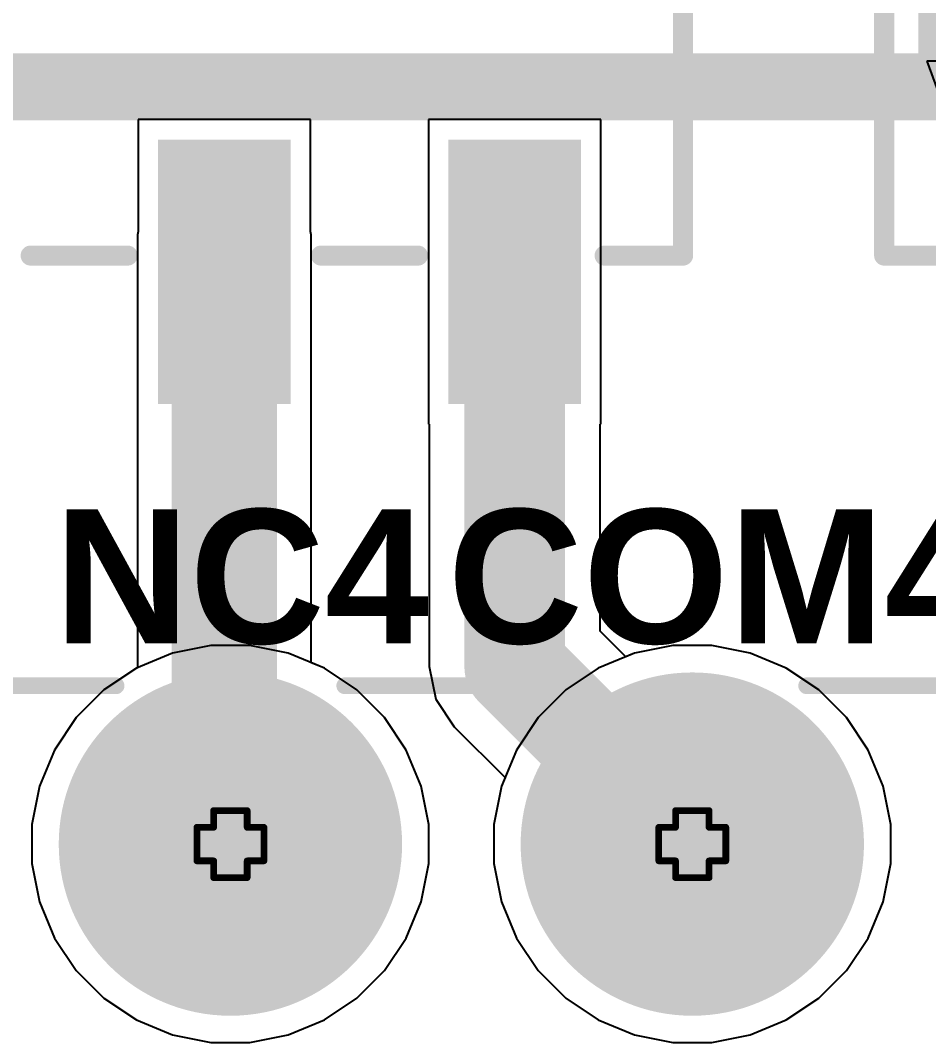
# Model space of a CAD drawing. Header units: inches. Extents: x 0 to 5271, y 0 to 5417.
# Drawn here: x 13.67 to 20.56, y 6.55 to 14.29 of the extents above; entities that cross this region are included whole.
import ezdxf

# ---------------------------------------------------------------- set-up
doc = ezdxf.new("R2010")
doc.units = ezdxf.units.IN
for name, color, linetype in [('Bottom Layer', 5, 'Continuous'), ('Bottom Solder', 6, 'Continuous'), ('Drill Drawing', 1, 'Continuous'), ('L2_GND1', 16, 'Continuous'), ('L3_SIG1', 76, 'Continuous'), ('L4_PWR', 90, 'Continuous'), ('L5_GND2', 156, 'Continuous'), ('L6_SIG2', 130, 'Continuous'), ('L7_GND3', 216, 'Continuous'), ('Multi-Layer', 9, 'Continuous'), ('Pad Holes', 156, 'Continuous'), ('Top Layer', 1, 'Continuous'), ('Top Overlay', 2, 'Continuous'), ('Top Paste', 8, 'Continuous'), ('Top Solder', 216, 'Continuous')]:
    doc.layers.add(name, color=color, linetype=linetype)
doc.styles.add('Arial_Bold', font='', dxfattribs={"height": 0.2})
doc.styles.get('Arial_Bold').set_extended_font_data('Arial', bold=True)

# ---------------------------------------------------------------- blocks, each defined once
blk = doc.blocks.new('G6K_2F_Y_TR_DC5_516')
at = {"layer": 'Top Layer'}
for points in [[(-4.4, -1.2), (-2.6, -1.2), (-2.6, -2), (-4.4, -2)], [(-4.4, -3.4), (-2.6, -3.4), (-2.6, -4.2), (-4.4, -4.2)]]:
    blk.add_hatch(color=1, dxfattribs=at).paths.add_polyline_path(points)
at = {"layer": 'Top Paste'}
for points in [[(-4.4, -1.2), (-2.6, -1.2), (-2.6, -2), (-4.4, -2)], [(-4.4, -3.4), (-2.6, -3.4), (-2.6, -4.2), (-4.4, -4.2)]]:
    blk.add_hatch(color=8, dxfattribs=at).paths.add_polyline_path(points)
at = {"layer": 'Top Solder'}
for points in [[(-4.5016, -1.0984), (-2.4984, -1.0984), (-2.4984, -2.1016), (-4.5016, -2.1016)], [(-4.5016, -3.2984), (-2.4984, -3.2984), (-2.4984, -4.3016), (-4.5016, -4.3016)]]:
    blk.add_hatch(color=216, dxfattribs=at).paths.add_polyline_path(points)
at = {"layer": 'Top Overlay'}
for points in [[(-3.377, -0.1328, 0.1524, 0.1524, 0), (-3.377, -0.8673, 0.1524, 0.1524, 0)], [(-3.377, -2.3328, 0.1524, 0.1524, 0), (-3.377, -3.0673, 0.1524, 0.1524, 0)], [(-3.377, -4.4819, 0.1524, 0.1524, 0), (-3.377, -5.0762, 0.1524, 0.1524, 0)], [(-3.377, -5.0762, 0.1524, 0.1524, 0), (3.377, -5.0762, 0.1524, 0.1524, 0)]]:
    blk.add_lwpolyline(points, format="xyseb", dxfattribs=at)
for points in [[(-3.4151, -0.1328, 0.0762, 0.0762, 1), (-3.3389, -0.1328, 0.0762, 0.0762, 1)], [(-3.4151, -0.8673, 0.0762, 0.0762, 1), (-3.3389, -0.8673, 0.0762, 0.0762, 1)], [(-3.4151, -2.3328, 0.0762, 0.0762, 1), (-3.3389, -2.3328, 0.0762, 0.0762, 1)], [(-3.4151, -3.0673, 0.0762, 0.0762, 1), (-3.3389, -3.0673, 0.0762, 0.0762, 1)], [(-3.4151, -4.4819, 0.0762, 0.0762, 1), (-3.3389, -4.4819, 0.0762, 0.0762, 1)], [(-3.4151, -5.0762, 0.0762, 0.0762, 1), (-3.3389, -5.0762, 0.0762, 0.0762, 1)], [(-3.4151, -5.0762, 0.0762, 0.0762, 1), (-3.3389, -5.0762, 0.0762, 0.0762, 1)]]:
    blk.add_lwpolyline(points, format="xyseb", close=True, dxfattribs=at)
blk = doc.blocks.new('G6K_2F_Y_TR_DC5_517')
at = {"layer": 'Top Overlay'}
blk.add_hatch(color=2, dxfattribs=at).paths.add_polyline_path([(-1.905, 4.085), (-0.5803, 4.085), (-0.5803, 4.7532), (-1.905, 4.7532)])
for p, q in [((-1.905, 4.7537), (-2.1245, 4.6714)), ((-1.905, 4.0855), (-1.905, 4.7537))]:
    blk.add_line(p, q, dxfattribs=at)
for points in [[(-3.377, 5.0762, 0.1524, 0.1524, 0), (3.377, 5.0762, 0.1524, 0.1524, 0)], [(-3.377, 5.0762, 0.1524, 0.1524, 0), (-3.377, 4.4819, 0.1524, 0.1524, 0)], [(-1.905, 4.0855, 0.127, 0.127, -1), (-1.905, 4.7537, 0.127, 0.127, 0)], [(-1.905, 4.7537, 0.127, 0.127, 0), (-0.5803, 4.7537, 0.127, 0.127, 0)]]:
    blk.add_lwpolyline(points, format="xyseb", dxfattribs=at)
for points in [[(-3.4151, 5.0762, 0.0762, 0.0762, 1), (-3.3389, 5.0762, 0.0762, 0.0762, 1)], [(-3.4151, 5.0762, 0.0762, 0.0762, 1), (-3.3389, 5.0762, 0.0762, 0.0762, 1)], [(-1.9368, 4.7537, 0.0635, 0.0635, 1), (-1.8733, 4.7537, 0.0635, 0.0635, 1)], [(-1.9367, 4.7537, 0.0635, 0.0635, 1), (-1.8733, 4.7537, 0.0635, 0.0635, 1)]]:
    blk.add_lwpolyline(points, format="xyseb", close=True, dxfattribs=at)
blk = doc.blocks.new('DB2ERC_3_5_3P_GN_524')
at = {"layer": 'Bottom Layer'}
h = blk.add_hatch(color=5, dxfattribs=at)
edge = h.paths.add_edge_path()
edge.add_arc((0, 0), 1.25, 0, 360)
h = blk.add_hatch(color=5, dxfattribs=at)
edge = h.paths.add_edge_path()
edge.add_arc((3.5, 0), 1.25, 0, 360)
at = {"layer": 'Bottom Solder'}
h = blk.add_hatch(color=6, dxfattribs=at)
edge = h.paths.add_edge_path()
edge.add_arc((0, 0), 1.3008, 0, 360)
h = blk.add_hatch(color=6, dxfattribs=at)
edge = h.paths.add_edge_path()
edge.add_arc((3.5, 0), 1.3008, 0, 360)
at = {"layer": 'L2_GND1'}
h = blk.add_hatch(color=16, dxfattribs=at)
edge = h.paths.add_edge_path()
edge.add_arc((0, 0), 1.25, 0, 360)
h = blk.add_hatch(color=16, dxfattribs=at)
edge = h.paths.add_edge_path()
edge.add_arc((3.5, 0), 1.25, 0, 360)
at = {"layer": 'L3_SIG1'}
h = blk.add_hatch(color=76, dxfattribs=at)
edge = h.paths.add_edge_path()
edge.add_arc((0, 0), 1.25, 0, 360)
h = blk.add_hatch(color=76, dxfattribs=at)
edge = h.paths.add_edge_path()
edge.add_arc((3.5, 0), 1.25, 0, 360)
at = {"layer": 'L4_PWR'}
h = blk.add_hatch(color=90, dxfattribs=at)
edge = h.paths.add_edge_path()
edge.add_arc((0, 0), 1.25, 0, 360)
h = blk.add_hatch(color=90, dxfattribs=at)
edge = h.paths.add_edge_path()
edge.add_arc((3.5, 0), 1.25, 0, 360)
at = {"layer": 'L5_GND2'}
h = blk.add_hatch(color=156, dxfattribs=at)
edge = h.paths.add_edge_path()
edge.add_arc((0, 0), 1.25, 0, 360)
h = blk.add_hatch(color=156, dxfattribs=at)
edge = h.paths.add_edge_path()
edge.add_arc((3.5, 0), 1.25, 0, 360)
at = {"layer": 'L6_SIG2'}
h = blk.add_hatch(color=130, dxfattribs=at)
edge = h.paths.add_edge_path()
edge.add_arc((0, 0), 1.25, 0, 360)
h = blk.add_hatch(color=130, dxfattribs=at)
edge = h.paths.add_edge_path()
edge.add_arc((3.5, 0), 1.25, 0, 360)
at = {"layer": 'L7_GND3'}
h = blk.add_hatch(color=216, dxfattribs=at)
edge = h.paths.add_edge_path()
edge.add_arc((0, 0), 1.25, 0, 360)
h = blk.add_hatch(color=216, dxfattribs=at)
edge = h.paths.add_edge_path()
edge.add_arc((3.5, 0), 1.25, 0, 360)
at = {"layer": 'Multi-Layer'}
h = blk.add_hatch(color=9, dxfattribs=at)
edge = h.paths.add_edge_path()
edge.add_arc((0, 0), 1.25, 0, 360)
h = blk.add_hatch(color=9, dxfattribs=at)
edge = h.paths.add_edge_path()
edge.add_arc((3.5, 0), 1.25, 0, 360)
at = {"layer": 'Pad Holes'}
h = blk.add_hatch(color=7, dxfattribs=at)
edge = h.paths.add_edge_path()
edge.add_arc((0, 0), 0.8, 0, 360)
h = blk.add_hatch(color=7, dxfattribs=at)
edge = h.paths.add_edge_path()
edge.add_arc((3.5, 0), 0.8, 0, 360)
at = {"layer": 'Top Layer'}
h = blk.add_hatch(color=1, dxfattribs=at)
edge = h.paths.add_edge_path()
edge.add_arc((0, 0), 1.25, 0, 360)
h = blk.add_hatch(color=1, dxfattribs=at)
edge = h.paths.add_edge_path()
edge.add_arc((3.5, 0), 1.25, 0, 360)
at = {"layer": 'Top Solder'}
h = blk.add_hatch(color=216, dxfattribs=at)
edge = h.paths.add_edge_path()
edge.add_arc((0, 0), 1.3008, 0, 360)
h = blk.add_hatch(color=216, dxfattribs=at)
edge = h.paths.add_edge_path()
edge.add_arc((3.5, 0), 1.3008, 0, 360)
at = {"layer": 'Top Overlay'}
for points in [[(-2.6336, 1.2, 0.127, 0.127, 0), (-0.8664, 1.2, 0.127, 0.127, 0)], [(0.8664, 1.2, 0.127, 0.127, 0), (2.6336, 1.2, 0.127, 0.127, 0)], [(4.3664, 1.2, 0.127, 0.127, 0), (5.7, 1.2, 0.127, 0.127, 0)]]:
    blk.add_lwpolyline(points, format="xyseb", dxfattribs=at)
for points in [[(-0.8981, 1.2, 0.0635, 0.0635, 1), (-0.8346, 1.2, 0.0635, 0.0635, 1)], [(0.8347, 1.2, 0.0635, 0.0635, 1), (0.8982, 1.2, 0.0635, 0.0635, 1)], [(2.6019, 1.2, 0.0635, 0.0635, 1), (2.6654, 1.2, 0.0635, 0.0635, 1)], [(4.3347, 1.2, 0.0635, 0.0635, 1), (4.3982, 1.2, 0.0635, 0.0635, 1)]]:
    blk.add_lwpolyline(points, format="xyseb", close=True, dxfattribs=at)

msp = doc.modelspace()

# ---------------------------------------------------------------- hatches: boundary and pattern name
at = {"layer": 'Top Layer'}
msp.add_hatch(color=1, dxfattribs=at).paths.add_polyline_path([(14.8192, 8.0518), (15.6192, 8.0518), (15.6192, 12.6681), (14.8192, 12.6681)])

# ---------------------------------------------------------------- linework, layer by layer
at = {"layer": 'Bottom Layer'}
for p, q in [((15.1173, 9.5558), (14.8267, 9.498)), ((15.4135, 9.5558), (15.1173, 9.5558)), ((15.7041, 9.498), (15.4135, 9.5558)), ((18.6173, 9.5558), (18.3267, 9.498)), ((18.9135, 9.5558), (18.6173, 9.5558)), ((19.2041, 9.498), (18.9135, 9.5558)), ((14.8267, 9.498), (14.553, 9.3846)), ((15.9778, 9.3846), (15.7041, 9.498)), ((18.3267, 9.498), (18.053, 9.3846)), ((19.4778, 9.3846), (19.2041, 9.498)), ((14.553, 9.3846), (14.3067, 9.22)), ((16.2241, 9.22), (15.9778, 9.3846)), ((18.053, 9.3846), (17.8067, 9.22)), ((19.7242, 9.22), (19.4778, 9.3846)), ((14.3067, 9.22), (14.0972, 9.0105)), ((16.4336, 9.0105), (16.2241, 9.22)), ((17.8067, 9.22), (17.5972, 9.0105)), ((19.9336, 9.0105), (19.7242, 9.22)), ((14.0972, 9.0105), (13.9326, 8.7642)), ((16.5982, 8.7642), (16.4336, 9.0105)), ((17.5972, 9.0105), (17.4326, 8.7642)), ((20.0982, 8.7642), (19.9336, 9.0105)), ((13.9326, 8.7642), (13.8192, 8.4905)), ((16.7116, 8.4905), (16.5982, 8.7642)), ((17.4326, 8.7642), (17.3192, 8.4905)), ((20.2116, 8.4905), (20.0982, 8.7642)), ((13.8192, 8.4905), (13.7614, 8.1999)), ((16.7694, 8.1999), (16.7116, 8.4905)), ((17.3192, 8.4905), (17.2614, 8.1999)), ((20.2694, 8.1999), (20.2116, 8.4905)), ((13.7614, 8.1999), (13.7614, 7.9037)), ((16.7694, 7.9037), (16.7694, 8.1999)), ((17.2614, 8.1999), (17.2614, 7.9037)), ((20.2694, 7.9037), (20.2694, 8.1999)), ((13.7614, 7.9037), (13.8192, 7.6131)), ((16.7116, 7.6131), (16.7694, 7.9037)), ((17.2614, 7.9037), (17.3192, 7.6131)), ((20.2116, 7.6131), (20.2694, 7.9037)), ((13.8192, 7.6131), (13.9326, 7.3394)), ((16.5982, 7.3394), (16.7116, 7.6131)), ((17.3192, 7.6131), (17.4326, 7.3394)), ((20.0982, 7.3394), (20.2116, 7.6131)), ((13.9326, 7.3394), (14.0972, 7.0931)), ((16.4336, 7.0931), (16.5982, 7.3394)), ((17.4326, 7.3394), (17.5972, 7.0931)), ((19.9336, 7.0931), (20.0982, 7.3394)), ((14.0972, 7.0931), (14.3067, 6.8836)), ((16.2241, 6.8836), (16.4336, 7.0931)), ((17.5972, 7.0931), (17.8067, 6.8836)), ((19.7242, 6.8836), (19.9336, 7.0931)), ((14.3067, 6.8836), (14.553, 6.719)), ((15.9778, 6.719), (16.2241, 6.8836)), ((17.8067, 6.8836), (18.053, 6.719)), ((19.4778, 6.719), (19.7242, 6.8836)), ((14.553, 6.719), (14.8267, 6.6056)), ((15.7041, 6.6056), (15.9778, 6.719)), ((18.053, 6.719), (18.3267, 6.6056)), ((19.2041, 6.6056), (19.4778, 6.719)), ((14.8267, 6.6056), (15.1173, 6.5478)), ((15.4135, 6.5478), (15.7041, 6.6056)), ((18.3267, 6.6056), (18.6173, 6.5478)), ((18.9135, 6.5478), (19.2041, 6.6056)), ((15.1173, 6.5478), (15.4135, 6.5478)), ((18.6173, 6.5478), (18.9135, 6.5478))]:
    msp.add_line(p, q, dxfattribs=at)
at = {"layer": 'Drill Drawing'}
for points in [[(15.1384, 8.1788, 0.0508, 0.0508, 0), (15.1384, 8.3058, 0.0508, 0.0508, 0)], [(15.1384, 8.3058, 0.0508, 0.0508, 0), (15.3924, 8.3058, 0.0508, 0.0508, 0)], [(15.3924, 8.1788, 0.0508, 0.0508, 0), (15.3924, 8.3058, 0.0508, 0.0508, 0)], [(18.6384, 8.1788, 0.0508, 0.0508, 0), (18.6384, 8.3058, 0.0508, 0.0508, 0)], [(18.6384, 8.3058, 0.0508, 0.0508, 0), (18.8924, 8.3058, 0.0508, 0.0508, 0)], [(18.8924, 8.1788, 0.0508, 0.0508, 0), (18.8924, 8.3058, 0.0508, 0.0508, 0)], [(15.0114, 7.9248, 0.0508, 0.0508, 0), (15.0114, 8.1788, 0.0508, 0.0508, 0)], [(15.0114, 8.1788, 0.0508, 0.0508, 0), (15.1384, 8.1788, 0.0508, 0.0508, 0)], [(15.3924, 8.1788, 0.0508, 0.0508, 0), (15.5194, 8.1788, 0.0508, 0.0508, 0)], [(15.5194, 7.9248, 0.0508, 0.0508, 0), (15.5194, 8.1788, 0.0508, 0.0508, 0)], [(18.5114, 7.9248, 0.0508, 0.0508, 0), (18.5114, 8.1788, 0.0508, 0.0508, 0)], [(18.5114, 8.1788, 0.0508, 0.0508, 0), (18.6384, 8.1788, 0.0508, 0.0508, 0)], [(18.8924, 8.1788, 0.0508, 0.0508, 0), (19.0194, 8.1788, 0.0508, 0.0508, 0)], [(19.0194, 7.9248, 0.0508, 0.0508, 0), (19.0194, 8.1788, 0.0508, 0.0508, 0)], [(15.0114, 7.9248, 0.0508, 0.0508, 0), (15.1384, 7.9248, 0.0508, 0.0508, 0)], [(15.1384, 7.7978, 0.0508, 0.0508, 0), (15.1384, 7.9248, 0.0508, 0.0508, 0)], [(15.3924, 7.9248, 0.0508, 0.0508, 0), (15.5194, 7.9248, 0.0508, 0.0508, 0)], [(15.3924, 7.7978, 0.0508, 0.0508, 0), (15.3924, 7.9248, 0.0508, 0.0508, 0)], [(18.5114, 7.9248, 0.0508, 0.0508, 0), (18.6384, 7.9248, 0.0508, 0.0508, 0)], [(18.6384, 7.7978, 0.0508, 0.0508, 0), (18.6384, 7.9248, 0.0508, 0.0508, 0)], [(18.8924, 7.9248, 0.0508, 0.0508, 0), (19.0194, 7.9248, 0.0508, 0.0508, 0)], [(18.8924, 7.7978, 0.0508, 0.0508, 0), (18.8924, 7.9248, 0.0508, 0.0508, 0)], [(15.1384, 7.7978, 0.0508, 0.0508, 0), (15.3924, 7.7978, 0.0508, 0.0508, 0)], [(18.6384, 7.7978, 0.0508, 0.0508, 0), (18.8924, 7.7978, 0.0508, 0.0508, 0)]]:
    msp.add_lwpolyline(points, format="xyseb", dxfattribs=at)
for points in [[(15.1257, 8.3058, 0.0254, 0.0254, 1), (15.1511, 8.3058, 0.0254, 0.0254, 1)], [(15.1257, 8.3058, 0.0254, 0.0254, 1), (15.1511, 8.3058, 0.0254, 0.0254, 1)], [(15.3797, 8.3058, 0.0254, 0.0254, 1), (15.4051, 8.3058, 0.0254, 0.0254, 1)], [(15.3797, 8.3058, 0.0254, 0.0254, 1), (15.4051, 8.3058, 0.0254, 0.0254, 1)], [(18.6257, 8.3058, 0.0254, 0.0254, 1), (18.6511, 8.3058, 0.0254, 0.0254, 1)], [(18.6257, 8.3058, 0.0254, 0.0254, 1), (18.6511, 8.3058, 0.0254, 0.0254, 1)], [(18.8797, 8.3058, 0.0254, 0.0254, 1), (18.9051, 8.3058, 0.0254, 0.0254, 1)], [(18.8797, 8.3058, 0.0254, 0.0254, 1), (18.9051, 8.3058, 0.0254, 0.0254, 1)], [(14.9987, 8.1788, 0.0254, 0.0254, 1), (15.0241, 8.1788, 0.0254, 0.0254, 1)], [(14.9987, 8.1788, 0.0254, 0.0254, 1), (15.0241, 8.1788, 0.0254, 0.0254, 1)], [(15.1257, 8.1788, 0.0254, 0.0254, 1), (15.1511, 8.1788, 0.0254, 0.0254, 1)], [(15.1257, 8.1788, 0.0254, 0.0254, 1), (15.1511, 8.1788, 0.0254, 0.0254, 1)], [(15.3797, 8.1788, 0.0254, 0.0254, 1), (15.4051, 8.1788, 0.0254, 0.0254, 1)], [(15.3797, 8.1788, 0.0254, 0.0254, 1), (15.4051, 8.1788, 0.0254, 0.0254, 1)], [(15.5067, 8.1788, 0.0254, 0.0254, 1), (15.5321, 8.1788, 0.0254, 0.0254, 1)], [(15.5067, 8.1788, 0.0254, 0.0254, 1), (15.5321, 8.1788, 0.0254, 0.0254, 1)], [(18.4987, 8.1788, 0.0254, 0.0254, 1), (18.5241, 8.1788, 0.0254, 0.0254, 1)], [(18.4987, 8.1788, 0.0254, 0.0254, 1), (18.5241, 8.1788, 0.0254, 0.0254, 1)], [(18.6257, 8.1788, 0.0254, 0.0254, 1), (18.6511, 8.1788, 0.0254, 0.0254, 1)], [(18.6257, 8.1788, 0.0254, 0.0254, 1), (18.6511, 8.1788, 0.0254, 0.0254, 1)], [(18.8797, 8.1788, 0.0254, 0.0254, 1), (18.9051, 8.1788, 0.0254, 0.0254, 1)], [(18.8797, 8.1788, 0.0254, 0.0254, 1), (18.9051, 8.1788, 0.0254, 0.0254, 1)], [(19.0067, 8.1788, 0.0254, 0.0254, 1), (19.0321, 8.1788, 0.0254, 0.0254, 1)], [(19.0067, 8.1788, 0.0254, 0.0254, 1), (19.0321, 8.1788, 0.0254, 0.0254, 1)], [(14.9987, 7.9248, 0.0254, 0.0254, 1), (15.0241, 7.9248, 0.0254, 0.0254, 1)], [(14.9987, 7.9248, 0.0254, 0.0254, 1), (15.0241, 7.9248, 0.0254, 0.0254, 1)], [(15.1257, 7.9248, 0.0254, 0.0254, 1), (15.1511, 7.9248, 0.0254, 0.0254, 1)], [(15.1257, 7.9248, 0.0254, 0.0254, 1), (15.1511, 7.9248, 0.0254, 0.0254, 1)], [(15.3797, 7.9248, 0.0254, 0.0254, 1), (15.4051, 7.9248, 0.0254, 0.0254, 1)], [(15.3797, 7.9248, 0.0254, 0.0254, 1), (15.4051, 7.9248, 0.0254, 0.0254, 1)], [(15.5067, 7.9248, 0.0254, 0.0254, 1), (15.5321, 7.9248, 0.0254, 0.0254, 1)], [(15.5067, 7.9248, 0.0254, 0.0254, 1), (15.5321, 7.9248, 0.0254, 0.0254, 1)], [(18.4987, 7.9248, 0.0254, 0.0254, 1), (18.5241, 7.9248, 0.0254, 0.0254, 1)], [(18.4987, 7.9248, 0.0254, 0.0254, 1), (18.5241, 7.9248, 0.0254, 0.0254, 1)], [(18.6257, 7.9248, 0.0254, 0.0254, 1), (18.6511, 7.9248, 0.0254, 0.0254, 1)], [(18.6257, 7.9248, 0.0254, 0.0254, 1), (18.6511, 7.9248, 0.0254, 0.0254, 1)], [(18.8797, 7.9248, 0.0254, 0.0254, 1), (18.9051, 7.9248, 0.0254, 0.0254, 1)], [(18.8797, 7.9248, 0.0254, 0.0254, 1), (18.9051, 7.9248, 0.0254, 0.0254, 1)], [(19.0067, 7.9248, 0.0254, 0.0254, 1), (19.0321, 7.9248, 0.0254, 0.0254, 1)], [(19.0067, 7.9248, 0.0254, 0.0254, 1), (19.0321, 7.9248, 0.0254, 0.0254, 1)], [(15.1257, 7.7978, 0.0254, 0.0254, 1), (15.1511, 7.7978, 0.0254, 0.0254, 1)], [(15.1257, 7.7978, 0.0254, 0.0254, 1), (15.1511, 7.7978, 0.0254, 0.0254, 1)], [(15.3797, 7.7978, 0.0254, 0.0254, 1), (15.4051, 7.7978, 0.0254, 0.0254, 1)], [(15.3797, 7.7978, 0.0254, 0.0254, 1), (15.4051, 7.7978, 0.0254, 0.0254, 1)], [(18.6257, 7.7978, 0.0254, 0.0254, 1), (18.6511, 7.7978, 0.0254, 0.0254, 1)], [(18.6257, 7.7978, 0.0254, 0.0254, 1), (18.6511, 7.7978, 0.0254, 0.0254, 1)], [(18.8797, 7.7978, 0.0254, 0.0254, 1), (18.9051, 7.7978, 0.0254, 0.0254, 1)], [(18.8797, 7.7978, 0.0254, 0.0254, 1), (18.9051, 7.7978, 0.0254, 0.0254, 1)]]:
    msp.add_lwpolyline(points, format="xyseb", close=True, dxfattribs=at)
at = {"layer": 'L2_GND1'}
for p, q in [((15.1173, 9.5558), (14.8267, 9.498)), ((15.4135, 9.5558), (15.1173, 9.5558)), ((15.7041, 9.498), (15.4135, 9.5558)), ((18.6173, 9.5558), (18.3267, 9.498)), ((18.9135, 9.5558), (18.6173, 9.5558)), ((19.2041, 9.498), (18.9135, 9.5558)), ((14.8267, 9.498), (14.553, 9.3846)), ((15.9778, 9.3846), (15.7041, 9.498)), ((18.3267, 9.498), (18.053, 9.3846)), ((19.4778, 9.3846), (19.2041, 9.498)), ((14.553, 9.3846), (14.3067, 9.22)), ((16.2241, 9.22), (15.9778, 9.3846)), ((18.053, 9.3846), (17.8067, 9.22)), ((19.7242, 9.22), (19.4778, 9.3846)), ((14.3067, 9.22), (14.0972, 9.0105)), ((16.4336, 9.0105), (16.2241, 9.22)), ((17.8067, 9.22), (17.5972, 9.0105)), ((19.9336, 9.0105), (19.7242, 9.22)), ((14.0972, 9.0105), (13.9326, 8.7642)), ((16.5982, 8.7642), (16.4336, 9.0105)), ((17.5972, 9.0105), (17.4326, 8.7642)), ((20.0982, 8.7642), (19.9336, 9.0105)), ((13.9326, 8.7642), (13.8192, 8.4905)), ((16.7116, 8.4905), (16.5982, 8.7642)), ((17.4326, 8.7642), (17.3192, 8.4905)), ((20.2116, 8.4905), (20.0982, 8.7642)), ((13.8192, 8.4905), (13.7614, 8.1999)), ((16.7694, 8.1999), (16.7116, 8.4905)), ((17.3192, 8.4905), (17.2614, 8.1999)), ((20.2694, 8.1999), (20.2116, 8.4905)), ((13.7614, 8.1999), (13.7614, 7.9037)), ((16.7694, 7.9037), (16.7694, 8.1999)), ((17.2614, 8.1999), (17.2614, 7.9037)), ((20.2694, 7.9037), (20.2694, 8.1999)), ((13.7614, 7.9037), (13.8192, 7.6131)), ((16.7116, 7.6131), (16.7694, 7.9037)), ((17.2614, 7.9037), (17.3192, 7.6131)), ((20.2116, 7.6131), (20.2694, 7.9037)), ((13.8192, 7.6131), (13.9326, 7.3394)), ((16.5982, 7.3394), (16.7116, 7.6131)), ((17.3192, 7.6131), (17.4326, 7.3394)), ((20.0982, 7.3394), (20.2116, 7.6131)), ((13.9326, 7.3394), (14.0972, 7.0931)), ((16.4336, 7.0931), (16.5982, 7.3394)), ((17.4326, 7.3394), (17.5972, 7.0931)), ((19.9336, 7.0931), (20.0982, 7.3394)), ((14.0972, 7.0931), (14.3067, 6.8836)), ((16.2241, 6.8836), (16.4336, 7.0931)), ((17.5972, 7.0931), (17.8067, 6.8836)), ((19.7242, 6.8836), (19.9336, 7.0931)), ((14.3067, 6.8836), (14.553, 6.719)), ((15.9778, 6.719), (16.2241, 6.8836)), ((17.8067, 6.8836), (18.053, 6.719)), ((19.4778, 6.719), (19.7242, 6.8836)), ((14.553, 6.719), (14.8267, 6.6056)), ((15.7041, 6.6056), (15.9778, 6.719)), ((18.053, 6.719), (18.3267, 6.6056)), ((19.2041, 6.6056), (19.4778, 6.719)), ((14.8267, 6.6056), (15.1173, 6.5478)), ((15.4135, 6.5478), (15.7041, 6.6056)), ((18.3267, 6.6056), (18.6173, 6.5478)), ((18.9135, 6.5478), (19.2041, 6.6056)), ((15.1173, 6.5478), (15.4135, 6.5478)), ((18.6173, 6.5478), (18.9135, 6.5478))]:
    msp.add_line(p, q, dxfattribs=at)
at = {"layer": 'L3_SIG1'}
for p, q in [((15.1173, 9.5558), (14.8267, 9.498)), ((15.4135, 9.5558), (15.1173, 9.5558)), ((15.7041, 9.498), (15.4135, 9.5558)), ((18.6173, 9.5558), (18.3267, 9.498)), ((18.9135, 9.5558), (18.6173, 9.5558)), ((19.2041, 9.498), (18.9135, 9.5558)), ((14.8267, 9.498), (14.553, 9.3846)), ((15.9778, 9.3846), (15.7041, 9.498)), ((18.3267, 9.498), (18.053, 9.3846)), ((19.4778, 9.3846), (19.2041, 9.498)), ((14.553, 9.3846), (14.3067, 9.22)), ((16.2241, 9.22), (15.9778, 9.3846)), ((18.053, 9.3846), (17.8067, 9.22)), ((19.7242, 9.22), (19.4778, 9.3846)), ((14.3067, 9.22), (14.0972, 9.0105)), ((16.4336, 9.0105), (16.2241, 9.22)), ((17.8067, 9.22), (17.5972, 9.0105)), ((19.9336, 9.0105), (19.7242, 9.22)), ((14.0972, 9.0105), (13.9326, 8.7642)), ((16.5982, 8.7642), (16.4336, 9.0105)), ((17.5972, 9.0105), (17.4326, 8.7642)), ((20.0982, 8.7642), (19.9336, 9.0105)), ((13.9326, 8.7642), (13.8192, 8.4905)), ((16.7116, 8.4905), (16.5982, 8.7642)), ((17.4326, 8.7642), (17.3192, 8.4905)), ((20.2116, 8.4905), (20.0982, 8.7642)), ((13.8192, 8.4905), (13.7614, 8.1999)), ((16.7694, 8.1999), (16.7116, 8.4905)), ((17.3192, 8.4905), (17.2614, 8.1999)), ((20.2694, 8.1999), (20.2116, 8.4905)), ((13.7614, 8.1999), (13.7614, 7.9037)), ((16.7694, 7.9037), (16.7694, 8.1999)), ((17.2614, 8.1999), (17.2614, 7.9037)), ((20.2694, 7.9037), (20.2694, 8.1999)), ((13.7614, 7.9037), (13.8192, 7.6131)), ((16.7116, 7.6131), (16.7694, 7.9037)), ((17.2614, 7.9037), (17.3192, 7.6131)), ((20.2116, 7.6131), (20.2694, 7.9037)), ((13.8192, 7.6131), (13.9326, 7.3394)), ((16.5982, 7.3394), (16.7116, 7.6131)), ((17.3192, 7.6131), (17.4326, 7.3394)), ((20.0982, 7.3394), (20.2116, 7.6131)), ((13.9326, 7.3394), (14.0972, 7.0931)), ((16.4336, 7.0931), (16.5982, 7.3394)), ((17.4326, 7.3394), (17.5972, 7.0931)), ((19.9336, 7.0931), (20.0982, 7.3394)), ((14.0972, 7.0931), (14.3067, 6.8836)), ((16.2241, 6.8836), (16.4336, 7.0931)), ((17.5972, 7.0931), (17.8067, 6.8836)), ((19.7242, 6.8836), (19.9336, 7.0931)), ((14.3067, 6.8836), (14.553, 6.719)), ((15.9778, 6.719), (16.2241, 6.8836)), ((17.8067, 6.8836), (18.053, 6.719)), ((19.4778, 6.719), (19.7242, 6.8836)), ((14.553, 6.719), (14.8267, 6.6056)), ((15.7041, 6.6056), (15.9778, 6.719)), ((18.053, 6.719), (18.3267, 6.6056)), ((19.2041, 6.6056), (19.4778, 6.719)), ((14.8267, 6.6056), (15.1173, 6.5478)), ((15.4135, 6.5478), (15.7041, 6.6056)), ((18.3267, 6.6056), (18.6173, 6.5478)), ((18.9135, 6.5478), (19.2041, 6.6056)), ((15.1173, 6.5478), (15.4135, 6.5478)), ((18.6173, 6.5478), (18.9135, 6.5478))]:
    msp.add_line(p, q, dxfattribs=at)
at = {"layer": 'L4_PWR'}
for p, q in [((15.1173, 9.5558), (14.8267, 9.498)), ((15.4135, 9.5558), (15.1173, 9.5558)), ((15.7041, 9.498), (15.4135, 9.5558)), ((18.6173, 9.5558), (18.3267, 9.498)), ((18.9135, 9.5558), (18.6173, 9.5558)), ((19.2041, 9.498), (18.9135, 9.5558)), ((14.8267, 9.498), (14.553, 9.3846)), ((15.9778, 9.3846), (15.7041, 9.498)), ((18.3267, 9.498), (18.053, 9.3846)), ((19.4778, 9.3846), (19.2041, 9.498)), ((14.553, 9.3846), (14.3067, 9.22)), ((16.2241, 9.22), (15.9778, 9.3846)), ((18.053, 9.3846), (17.8067, 9.22)), ((19.7242, 9.22), (19.4778, 9.3846)), ((14.3067, 9.22), (14.0972, 9.0105)), ((16.4336, 9.0105), (16.2241, 9.22)), ((17.8067, 9.22), (17.5972, 9.0105)), ((19.9336, 9.0105), (19.7242, 9.22)), ((14.0972, 9.0105), (13.9326, 8.7642)), ((16.5982, 8.7642), (16.4336, 9.0105)), ((17.5972, 9.0105), (17.4326, 8.7642)), ((20.0982, 8.7642), (19.9336, 9.0105)), ((13.9326, 8.7642), (13.8192, 8.4905)), ((16.7116, 8.4905), (16.5982, 8.7642)), ((17.4326, 8.7642), (17.3192, 8.4905)), ((20.2116, 8.4905), (20.0982, 8.7642)), ((13.8192, 8.4905), (13.7614, 8.1999)), ((16.7694, 8.1999), (16.7116, 8.4905)), ((17.3192, 8.4905), (17.2614, 8.1999)), ((20.2694, 8.1999), (20.2116, 8.4905)), ((13.7614, 8.1999), (13.7614, 7.9037)), ((16.7694, 7.9037), (16.7694, 8.1999)), ((17.2614, 8.1999), (17.2614, 7.9037)), ((20.2694, 7.9037), (20.2694, 8.1999)), ((13.7614, 7.9037), (13.8192, 7.6131)), ((16.7116, 7.6131), (16.7694, 7.9037)), ((17.2614, 7.9037), (17.3192, 7.6131)), ((20.2116, 7.6131), (20.2694, 7.9037)), ((13.8192, 7.6131), (13.9326, 7.3394)), ((16.5982, 7.3394), (16.7116, 7.6131)), ((17.3192, 7.6131), (17.4326, 7.3394)), ((20.0982, 7.3394), (20.2116, 7.6131)), ((13.9326, 7.3394), (14.0972, 7.0931)), ((16.4336, 7.0931), (16.5982, 7.3394)), ((17.4326, 7.3394), (17.5972, 7.0931)), ((19.9336, 7.0931), (20.0982, 7.3394)), ((14.0972, 7.0931), (14.3067, 6.8836)), ((16.2241, 6.8836), (16.4336, 7.0931)), ((17.5972, 7.0931), (17.8067, 6.8836)), ((19.7242, 6.8836), (19.9336, 7.0931)), ((14.3067, 6.8836), (14.553, 6.719)), ((15.9778, 6.719), (16.2241, 6.8836)), ((17.8067, 6.8836), (18.053, 6.719)), ((19.4778, 6.719), (19.7242, 6.8836)), ((14.553, 6.719), (14.8267, 6.6056)), ((15.7041, 6.6056), (15.9778, 6.719)), ((18.053, 6.719), (18.3267, 6.6056)), ((19.2041, 6.6056), (19.4778, 6.719)), ((14.8267, 6.6056), (15.1173, 6.5478)), ((15.4135, 6.5478), (15.7041, 6.6056)), ((18.3267, 6.6056), (18.6173, 6.5478)), ((18.9135, 6.5478), (19.2041, 6.6056)), ((15.1173, 6.5478), (15.4135, 6.5478)), ((18.6173, 6.5478), (18.9135, 6.5478))]:
    msp.add_line(p, q, dxfattribs=at)
msp.add_lwpolyline([(9.8192, 13.7911, 0.508, 0.508, 0), (21.4956, 13.7911, 0.508, 0.508, 0)], format="xyseb", dxfattribs=at)
at = {"layer": 'L5_GND2'}
for p, q in [((15.1173, 9.5558), (14.8267, 9.498)), ((15.4135, 9.5558), (15.1173, 9.5558)), ((15.7041, 9.498), (15.4135, 9.5558)), ((18.6173, 9.5558), (18.3267, 9.498)), ((18.9135, 9.5558), (18.6173, 9.5558)), ((19.2041, 9.498), (18.9135, 9.5558)), ((14.8267, 9.498), (14.553, 9.3846)), ((15.9778, 9.3846), (15.7041, 9.498)), ((18.3267, 9.498), (18.053, 9.3846)), ((19.4778, 9.3846), (19.2041, 9.498)), ((14.553, 9.3846), (14.3067, 9.22)), ((16.2241, 9.22), (15.9778, 9.3846)), ((18.053, 9.3846), (17.8067, 9.22)), ((19.7242, 9.22), (19.4778, 9.3846)), ((14.3067, 9.22), (14.0972, 9.0105)), ((16.4336, 9.0105), (16.2241, 9.22)), ((17.8067, 9.22), (17.5972, 9.0105)), ((19.9336, 9.0105), (19.7242, 9.22)), ((14.0972, 9.0105), (13.9326, 8.7642)), ((16.5982, 8.7642), (16.4336, 9.0105)), ((17.5972, 9.0105), (17.4326, 8.7642)), ((20.0982, 8.7642), (19.9336, 9.0105)), ((13.9326, 8.7642), (13.8192, 8.4905)), ((16.7116, 8.4905), (16.5982, 8.7642)), ((17.4326, 8.7642), (17.3192, 8.4905)), ((20.2116, 8.4905), (20.0982, 8.7642)), ((13.8192, 8.4905), (13.7614, 8.1999)), ((16.7694, 8.1999), (16.7116, 8.4905)), ((17.3192, 8.4905), (17.2614, 8.1999)), ((20.2694, 8.1999), (20.2116, 8.4905)), ((13.7614, 8.1999), (13.7614, 7.9037)), ((16.7694, 7.9037), (16.7694, 8.1999)), ((17.2614, 8.1999), (17.2614, 7.9037)), ((20.2694, 7.9037), (20.2694, 8.1999)), ((13.7614, 7.9037), (13.8192, 7.6131)), ((16.7116, 7.6131), (16.7694, 7.9037)), ((17.2614, 7.9037), (17.3192, 7.6131)), ((20.2116, 7.6131), (20.2694, 7.9037)), ((13.8192, 7.6131), (13.9326, 7.3394)), ((16.5982, 7.3394), (16.7116, 7.6131)), ((17.3192, 7.6131), (17.4326, 7.3394)), ((20.0982, 7.3394), (20.2116, 7.6131)), ((13.9326, 7.3394), (14.0972, 7.0931)), ((16.4336, 7.0931), (16.5982, 7.3394)), ((17.4326, 7.3394), (17.5972, 7.0931)), ((19.9336, 7.0931), (20.0982, 7.3394)), ((14.0972, 7.0931), (14.3067, 6.8836)), ((16.2241, 6.8836), (16.4336, 7.0931)), ((17.5972, 7.0931), (17.8067, 6.8836)), ((19.7242, 6.8836), (19.9336, 7.0931)), ((14.3067, 6.8836), (14.553, 6.719)), ((15.9778, 6.719), (16.2241, 6.8836)), ((17.8067, 6.8836), (18.053, 6.719)), ((19.4778, 6.719), (19.7242, 6.8836)), ((14.553, 6.719), (14.8267, 6.6056)), ((15.7041, 6.6056), (15.9778, 6.719)), ((18.053, 6.719), (18.3267, 6.6056)), ((19.2041, 6.6056), (19.4778, 6.719)), ((14.8267, 6.6056), (15.1173, 6.5478)), ((15.4135, 6.5478), (15.7041, 6.6056)), ((18.3267, 6.6056), (18.6173, 6.5478)), ((18.9135, 6.5478), (19.2041, 6.6056)), ((15.1173, 6.5478), (15.4135, 6.5478)), ((18.6173, 6.5478), (18.9135, 6.5478))]:
    msp.add_line(p, q, dxfattribs=at)
at = {"layer": 'L6_SIG2'}
for p, q in [((15.1173, 9.5558), (14.8267, 9.498)), ((15.4135, 9.5558), (15.1173, 9.5558)), ((15.7041, 9.498), (15.4135, 9.5558)), ((18.6173, 9.5558), (18.3267, 9.498)), ((18.9135, 9.5558), (18.6173, 9.5558)), ((19.2041, 9.498), (18.9135, 9.5558)), ((14.8267, 9.498), (14.553, 9.3846)), ((15.9778, 9.3846), (15.7041, 9.498)), ((18.3267, 9.498), (18.053, 9.3846)), ((19.4778, 9.3846), (19.2041, 9.498)), ((14.553, 9.3846), (14.3067, 9.22)), ((16.2241, 9.22), (15.9778, 9.3846)), ((18.053, 9.3846), (17.8067, 9.22)), ((19.7242, 9.22), (19.4778, 9.3846)), ((14.3067, 9.22), (14.0972, 9.0105)), ((16.4336, 9.0105), (16.2241, 9.22)), ((17.8067, 9.22), (17.5972, 9.0105)), ((19.9336, 9.0105), (19.7242, 9.22)), ((14.0972, 9.0105), (13.9326, 8.7642)), ((16.5982, 8.7642), (16.4336, 9.0105)), ((17.5972, 9.0105), (17.4326, 8.7642)), ((20.0982, 8.7642), (19.9336, 9.0105)), ((13.9326, 8.7642), (13.8192, 8.4905)), ((16.7116, 8.4905), (16.5982, 8.7642)), ((17.4326, 8.7642), (17.3192, 8.4905)), ((20.2116, 8.4905), (20.0982, 8.7642)), ((13.8192, 8.4905), (13.7614, 8.1999)), ((16.7694, 8.1999), (16.7116, 8.4905)), ((17.3192, 8.4905), (17.2614, 8.1999)), ((20.2694, 8.1999), (20.2116, 8.4905)), ((13.7614, 8.1999), (13.7614, 7.9037)), ((16.7694, 7.9037), (16.7694, 8.1999)), ((17.2614, 8.1999), (17.2614, 7.9037)), ((20.2694, 7.9037), (20.2694, 8.1999)), ((13.7614, 7.9037), (13.8192, 7.6131)), ((16.7116, 7.6131), (16.7694, 7.9037)), ((17.2614, 7.9037), (17.3192, 7.6131)), ((20.2116, 7.6131), (20.2694, 7.9037)), ((13.8192, 7.6131), (13.9326, 7.3394)), ((16.5982, 7.3394), (16.7116, 7.6131)), ((17.3192, 7.6131), (17.4326, 7.3394)), ((20.0982, 7.3394), (20.2116, 7.6131)), ((13.9326, 7.3394), (14.0972, 7.0931)), ((16.4336, 7.0931), (16.5982, 7.3394)), ((17.4326, 7.3394), (17.5972, 7.0931)), ((19.9336, 7.0931), (20.0982, 7.3394)), ((14.0972, 7.0931), (14.3067, 6.8836)), ((16.2241, 6.8836), (16.4336, 7.0931)), ((17.5972, 7.0931), (17.8067, 6.8836)), ((19.7242, 6.8836), (19.9336, 7.0931)), ((14.3067, 6.8836), (14.553, 6.719)), ((15.9778, 6.719), (16.2241, 6.8836)), ((17.8067, 6.8836), (18.053, 6.719)), ((19.4778, 6.719), (19.7242, 6.8836)), ((14.553, 6.719), (14.8267, 6.6056)), ((15.7041, 6.6056), (15.9778, 6.719)), ((18.053, 6.719), (18.3267, 6.6056)), ((19.2041, 6.6056), (19.4778, 6.719)), ((14.8267, 6.6056), (15.1173, 6.5478)), ((15.4135, 6.5478), (15.7041, 6.6056)), ((18.3267, 6.6056), (18.6173, 6.5478)), ((18.9135, 6.5478), (19.2041, 6.6056)), ((15.1173, 6.5478), (15.4135, 6.5478)), ((18.6173, 6.5478), (18.9135, 6.5478))]:
    msp.add_line(p, q, dxfattribs=at)
at = {"layer": 'L7_GND3'}
for p, q in [((15.1173, 9.5558), (14.8267, 9.498)), ((15.4135, 9.5558), (15.1173, 9.5558)), ((15.7041, 9.498), (15.4135, 9.5558)), ((18.6173, 9.5558), (18.3267, 9.498)), ((18.9135, 9.5558), (18.6173, 9.5558)), ((19.2041, 9.498), (18.9135, 9.5558)), ((14.8267, 9.498), (14.553, 9.3846)), ((15.9778, 9.3846), (15.7041, 9.498)), ((18.3267, 9.498), (18.053, 9.3846)), ((19.4778, 9.3846), (19.2041, 9.498)), ((14.553, 9.3846), (14.3067, 9.22)), ((16.2241, 9.22), (15.9778, 9.3846)), ((18.053, 9.3846), (17.8067, 9.22)), ((19.7242, 9.22), (19.4778, 9.3846)), ((14.3067, 9.22), (14.0972, 9.0105)), ((16.4336, 9.0105), (16.2241, 9.22)), ((17.8067, 9.22), (17.5972, 9.0105)), ((19.9336, 9.0105), (19.7242, 9.22)), ((14.0972, 9.0105), (13.9326, 8.7642)), ((16.5982, 8.7642), (16.4336, 9.0105)), ((17.5972, 9.0105), (17.4326, 8.7642)), ((20.0982, 8.7642), (19.9336, 9.0105)), ((13.9326, 8.7642), (13.8192, 8.4905)), ((16.7116, 8.4905), (16.5982, 8.7642)), ((17.4326, 8.7642), (17.3192, 8.4905)), ((20.2116, 8.4905), (20.0982, 8.7642)), ((13.8192, 8.4905), (13.7614, 8.1999)), ((16.7694, 8.1999), (16.7116, 8.4905)), ((17.3192, 8.4905), (17.2614, 8.1999)), ((20.2694, 8.1999), (20.2116, 8.4905)), ((13.7614, 8.1999), (13.7614, 7.9037)), ((16.7694, 7.9037), (16.7694, 8.1999)), ((17.2614, 8.1999), (17.2614, 7.9037)), ((20.2694, 7.9037), (20.2694, 8.1999)), ((13.7614, 7.9037), (13.8192, 7.6131)), ((16.7116, 7.6131), (16.7694, 7.9037)), ((17.2614, 7.9037), (17.3192, 7.6131)), ((20.2116, 7.6131), (20.2694, 7.9037)), ((13.8192, 7.6131), (13.9326, 7.3394)), ((16.5982, 7.3394), (16.7116, 7.6131)), ((17.3192, 7.6131), (17.4326, 7.3394)), ((20.0982, 7.3394), (20.2116, 7.6131)), ((13.9326, 7.3394), (14.0972, 7.0931)), ((16.4336, 7.0931), (16.5982, 7.3394)), ((17.4326, 7.3394), (17.5972, 7.0931)), ((19.9336, 7.0931), (20.0982, 7.3394)), ((14.0972, 7.0931), (14.3067, 6.8836)), ((16.2241, 6.8836), (16.4336, 7.0931)), ((17.5972, 7.0931), (17.8067, 6.8836)), ((19.7242, 6.8836), (19.9336, 7.0931)), ((14.3067, 6.8836), (14.553, 6.719)), ((15.9778, 6.719), (16.2241, 6.8836)), ((17.8067, 6.8836), (18.053, 6.719)), ((19.4778, 6.719), (19.7242, 6.8836)), ((14.553, 6.719), (14.8267, 6.6056)), ((15.7041, 6.6056), (15.9778, 6.719)), ((18.053, 6.719), (18.3267, 6.6056)), ((19.2041, 6.6056), (19.4778, 6.719)), ((14.8267, 6.6056), (15.1173, 6.5478)), ((15.4135, 6.5478), (15.7041, 6.6056)), ((18.3267, 6.6056), (18.6173, 6.5478)), ((18.9135, 6.5478), (19.2041, 6.6056)), ((15.1173, 6.5478), (15.4135, 6.5478)), ((18.6173, 6.5478), (18.9135, 6.5478))]:
    msp.add_line(p, q, dxfattribs=at)
at = {"layer": 'Top Layer'}
for p, q in [((15.8732, 13.5427), (14.5652, 13.5427)), ((14.5652, 13.5427), (14.5652, 12.6931)), ((15.8732, 12.6931), (15.8732, 13.5427)), ((18.0732, 13.5427), (16.7652, 13.5427)), ((16.7652, 13.5427), (16.7652, 11.2347)), ((18.0732, 11.2347), (18.0732, 13.5427)), ((14.5652, 12.6931), (14.5602, 12.6681)), ((14.5602, 12.6681), (14.5602, 9.3876)), ((15.8781, 12.6681), (15.8732, 12.6931)), ((15.8781, 9.4259), (15.8781, 12.6681)), ((16.7652, 11.2347), (16.7717, 11.2347)), ((16.7717, 11.2347), (16.7717, 9.3981)), ((18.0666, 9.6662), (18.0666, 11.2347)), ((18.0666, 11.2347), (18.0732, 11.2347)), ((18.2617, 9.4711), (18.0666, 9.6662)), ((18.6173, 9.5558), (18.3267, 9.498)), ((18.9135, 9.5558), (18.6173, 9.5558)), ((19.2041, 9.498), (18.9135, 9.5558)), ((18.3267, 9.498), (18.2617, 9.4711)), ((19.4778, 9.3846), (19.2041, 9.498)), ((14.553, 9.3846), (14.3067, 9.22)), ((14.5602, 9.3876), (14.553, 9.3846)), ((15.9778, 9.3846), (15.8781, 9.4259)), ((16.2241, 9.22), (15.9778, 9.3846)), ((16.7717, 9.3981), (16.821, 9.1503)), ((19.7242, 9.22), (19.4778, 9.3846)), ((14.3067, 9.22), (14.0972, 9.0105)), ((16.4336, 9.0105), (16.2241, 9.22)), ((19.9336, 9.0105), (19.7242, 9.22)), ((16.821, 9.1503), (16.9614, 8.9402)), ((14.0972, 9.0105), (13.9326, 8.7642)), ((16.5982, 8.7642), (16.4336, 9.0105)), ((20.0982, 8.7642), (19.9336, 9.0105)), ((16.9614, 8.9402), (17.3461, 8.5555)), ((13.9326, 8.7642), (13.8192, 8.4905)), ((16.7116, 8.4905), (16.5982, 8.7642)), ((20.2116, 8.4905), (20.0982, 8.7642)), ((17.3461, 8.5555), (17.3192, 8.4905)), ((13.8192, 8.4905), (13.7614, 8.1999)), ((16.7694, 8.1999), (16.7116, 8.4905)), ((17.3192, 8.4905), (17.2614, 8.1999)), ((20.2694, 8.1999), (20.2116, 8.4905)), ((13.7614, 8.1999), (13.7614, 7.9037)), ((16.7694, 7.9037), (16.7694, 8.1999)), ((17.2614, 8.1999), (17.2614, 7.9037)), ((20.2694, 7.9037), (20.2694, 8.1999)), ((13.7614, 7.9037), (13.8192, 7.6131)), ((16.7116, 7.6131), (16.7694, 7.9037)), ((17.2614, 7.9037), (17.3192, 7.6131)), ((20.2116, 7.6131), (20.2694, 7.9037)), ((13.8192, 7.6131), (13.9326, 7.3394)), ((16.5982, 7.3394), (16.7116, 7.6131)), ((17.3192, 7.6131), (17.4326, 7.3394)), ((20.0982, 7.3394), (20.2116, 7.6131)), ((13.9326, 7.3394), (14.0972, 7.0931)), ((16.4336, 7.0931), (16.5982, 7.3394)), ((17.4326, 7.3394), (17.5972, 7.0931)), ((19.9336, 7.0931), (20.0982, 7.3394)), ((14.0972, 7.0931), (14.3067, 6.8836)), ((16.2241, 6.8836), (16.4336, 7.0931)), ((17.5972, 7.0931), (17.8067, 6.8836)), ((19.7242, 6.8836), (19.9336, 7.0931)), ((14.3067, 6.8836), (14.553, 6.719)), ((15.9778, 6.719), (16.2241, 6.8836)), ((17.8067, 6.8836), (18.053, 6.719)), ((19.4778, 6.719), (19.7242, 6.8836)), ((14.553, 6.719), (14.8267, 6.6056)), ((15.7041, 6.6056), (15.9778, 6.719)), ((18.053, 6.719), (18.3267, 6.6056)), ((19.2041, 6.6056), (19.4778, 6.719)), ((14.8267, 6.6056), (15.1173, 6.5478)), ((15.4135, 6.5478), (15.7041, 6.6056)), ((18.3267, 6.6056), (18.6173, 6.5478)), ((18.9135, 6.5478), (19.2041, 6.6056)), ((15.1173, 6.5478), (15.4135, 6.5478)), ((18.6173, 6.5478), (18.9135, 6.5478))]:
    msp.add_line(p, q, dxfattribs=at)
for points in [[(17.4192, 9.3981, 0.762, 0.762, 0), (17.4192, 12.6681, 0.762, 0.762, 0)], [(17.4192, 9.3981, 0.762, 0.762, 0), (18.7654, 8.0518, 0.762, 0.762, 0)]]:
    msp.add_lwpolyline(points, format="xyseb", dxfattribs=at)
for points in [[(17.2287, 12.6681, 0.381, 0.381, 1), (17.6097, 12.6681, 0.381, 0.381, 1)], [(17.2287, 9.3981, 0.381, 0.381, 1), (17.6097, 9.3981, 0.381, 0.381, 1)], [(17.2287, 9.3981, 0.381, 0.381, 1), (17.6097, 9.3981, 0.381, 0.381, 1)], [(18.5749, 8.0518, 0.381, 0.381, 1), (18.9559, 8.0518, 0.381, 0.381, 1)]]:
    msp.add_lwpolyline(points, format="xyseb", close=True, dxfattribs=at)

# ---------------------------------------------------------------- block references
at = {"rotation": 90}
for name, p in [('G6K_2F_Y_TR_DC5_516', (13.6192, 15.8887)), ('G6K_2F_Y_TR_DC5_517', (25.2955, 15.8887))]:
    msp.add_blockref(name, p, dxfattribs=at)
msp.add_blockref('DB2ERC_3_5_3P_GN_524', (15.2654, 8.0518))

# ---------------------------------------------------------------- texts
at = {"layer": 'Top Overlay', "style": 'Arial_Bold'}
for s, p in [('NC4', (13.9307, 9.5728)), ('COM4', (16.9119, 9.5731))]:
    msp.add_text(s, height=1.016, rotation=360, dxfattribs=at).set_placement(p)

doc.saveas('drawing.dxf')
